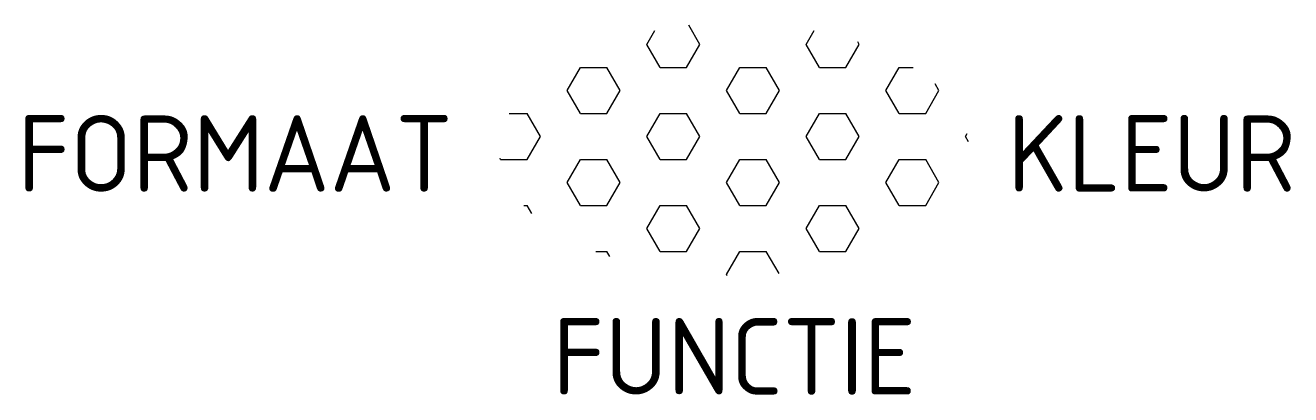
# Model space of a CAD drawing. Header units: metres. Extents: x -16.7 to 13.1, y -5.8 to 2.9.
import ezdxf
from ezdxf.enums import TextEntityAlignment as Align

# ---------------------------------------------------------------- set-up
doc = ezdxf.new("R2010")
doc.units = ezdxf.units.M
doc.styles.add('NLCS-ISO', font='NLCS-ISO.ttf')

msp = doc.modelspace()

# ---------------------------------------------------------------- linework, layer by layer
for p, q in [((-2.058, 2.469), (-1.867, 2.8)), ((-0.808, 2.469), (-1.068, 2.919)), ((1.692, 2.469), (1.881, 2.797)), ((-1.746, 1.928), (-2.058, 2.469)), ((-1.121, 1.928), (-0.808, 2.469)), ((2.004, 1.928), (1.692, 2.469)), ((2.629, 1.928), (2.942, 2.469)), ((2.942, 2.469), (2.907, 2.53)), ((-3.933, 1.387), (-3.621, 1.928)), ((-3.621, 1.928), (-2.996, 1.928)), ((-2.683, 1.387), (-2.996, 1.928)), ((-1.746, 1.928), (-1.121, 1.928)), ((-0.183, 1.387), (0.129, 1.928)), ((0.129, 1.928), (0.754, 1.928)), ((1.067, 1.387), (0.754, 1.928)), ((2.004, 1.928), (2.629, 1.928)), ((3.567, 1.387), (3.879, 1.928)), ((3.879, 1.928), (4.208, 1.928)), ((4.817, 1.387), (4.73, 1.538)), ((-3.621, 0.845), (-3.933, 1.387)), ((-2.996, 0.845), (-2.683, 1.387)), ((0.129, 0.845), (-0.183, 1.387)), ((0.754, 0.845), (1.067, 1.387)), ((3.879, 0.845), (3.567, 1.387)), ((4.504, 0.845), (4.817, 1.387)), ((-5.297, 0.845), (-4.871, 0.845)), ((-4.558, 0.304), (-4.871, 0.845)), ((-3.621, 0.845), (-2.996, 0.845)), ((-2.058, 0.304), (-1.746, 0.845)), ((-1.746, 0.845), (-1.121, 0.845)), ((-0.808, 0.304), (-1.121, 0.845)), ((0.129, 0.845), (0.754, 0.845)), ((1.692, 0.304), (2.004, 0.845)), ((2.004, 0.845), (2.629, 0.845)), ((2.942, 0.304), (2.629, 0.845)), ((3.879, 0.845), (4.504, 0.845)), ((-4.871, -0.237), (-4.558, 0.304)), ((-1.746, -0.237), (-2.058, 0.304)), ((-1.121, -0.237), (-0.808, 0.304)), ((2.004, -0.237), (1.692, 0.304)), ((2.629, -0.237), (2.942, 0.304)), ((5.442, 0.304), (5.481, 0.373)), ((5.515, 0.177), (5.442, 0.304)), ((-5.496, -0.237), (-5.511, -0.21)), ((-5.496, -0.237), (-4.871, -0.237)), ((-3.933, -0.778), (-3.621, -0.237)), ((-3.621, -0.237), (-2.996, -0.237)), ((-2.683, -0.778), (-2.996, -0.237)), ((-1.746, -0.237), (-1.121, -0.237)), ((-0.183, -0.778), (0.129, -0.237)), ((0.129, -0.237), (0.754, -0.237)), ((1.067, -0.778), (0.754, -0.237)), ((2.004, -0.237), (2.629, -0.237)), ((3.567, -0.778), (3.879, -0.237)), ((3.879, -0.237), (4.504, -0.237)), ((4.817, -0.778), (4.504, -0.237)), ((-3.621, -1.32), (-3.933, -0.778)), ((-2.996, -1.32), (-2.683, -0.778)), ((0.129, -1.32), (-0.183, -0.778)), ((0.754, -1.32), (1.067, -0.778)), ((3.879, -1.32), (3.567, -0.778)), ((4.504, -1.32), (4.817, -0.778)), ((-4.952, -1.32), (-4.871, -1.32)), ((-4.761, -1.509), (-4.871, -1.32)), ((-3.621, -1.32), (-2.996, -1.32)), ((-2.058, -1.861), (-1.746, -1.32)), ((-1.746, -1.32), (-1.121, -1.32)), ((-0.808, -1.861), (-1.121, -1.32)), ((0.129, -1.32), (0.754, -1.32)), ((1.692, -1.861), (2.004, -1.32)), ((2.004, -1.32), (2.629, -1.32)), ((2.942, -1.861), (2.629, -1.32)), ((3.879, -1.32), (4.504, -1.32)), ((-1.746, -2.402), (-2.058, -1.861)), ((-1.121, -2.402), (-0.808, -1.861)), ((2.004, -2.402), (1.692, -1.861)), ((2.629, -2.402), (2.942, -1.861)), ((-3.26, -2.402), (-2.996, -2.402)), ((-2.925, -2.524), (-2.996, -2.402)), ((-1.746, -2.402), (-1.121, -2.402)), ((-0.183, -2.943), (0.129, -2.402)), ((0.129, -2.402), (0.754, -2.402)), ((1.054, -2.921), (0.754, -2.402)), ((2.004, -2.402), (2.629, -2.402)), ((-0.166, -2.974), (-0.183, -2.943))]:
    msp.add_line(p, q)

# ---------------------------------------------------------------- texts
at = {"style": 'NLCS-ISO'}
msp.add_attdef('FORMAAT', text='', height=1.8, dxfattribs=at).set_placement((-6.621, -0.096), align=Align.MIDDLE_RIGHT)
msp.add_attdef('KLEUR', text='', height=1.8, dxfattribs=at).set_placement((6.429, -0.096), align=Align.MIDDLE_LEFT)
at = {"style": 'NLCS-ISO', "flags": 1}
msp.add_attdef('FUNCTIE', text='', height=1.8, dxfattribs=at).set_placement((0, -3.975), align=Align.TOP_CENTER)

doc.saveas('drawing.dxf')
